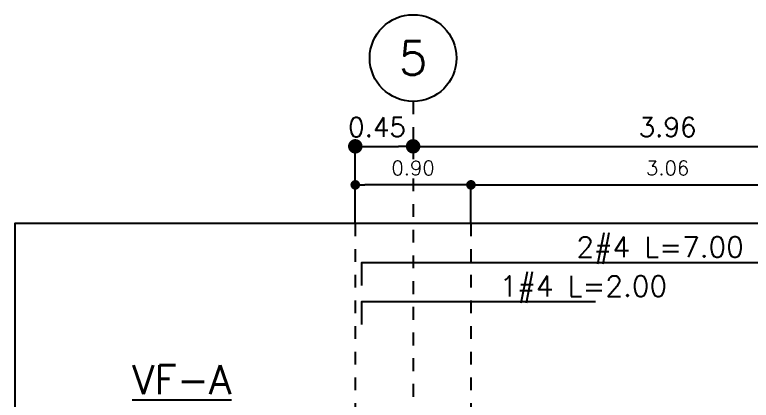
# Model space of a CAD drawing. Header units: millimetres. Extents: x 0 to 212, y -9 to 41.
# Drawn here: x 37.62 to 43.36, y 24.74 to 27.74 of the extents above; entities that cross this region are included whole.
import ezdxf
from ezdxf.enums import TextEntityAlignment as Align

# ---------------------------------------------------------------- set-up
doc = ezdxf.new("R2010")
doc.units = ezdxf.units.MM
doc.header["$LTSCALE"] = 0.01
doc.header["$PDMODE"] = 3
doc.linetypes.add('DASHDOT', pattern=[1, 0.5, -0.25, 0, -0.25])
doc.linetypes.add('DASHED2', pattern=[0.375, 0.25, -0.125])
for name, color, linetype in [('FC_BORDE VIGA', 4, 'Continuous'), ('FC_CIRCULO DE EJES', 3, 'Continuous'), ('FC_COTAS', 1, 'Continuous'), ('FC_COTAS EJES', 1, 'Continuous'), ('FC_EJES', 1, 'DASHDOT'), ('FC_PROYECCION', 6, 'DASHED2'), ('FC_R-175', 5, 'Continuous'), ('FC_R-80', 11, 'Continuous'), ('FC_REFUERZO', 5, 'Continuous')]:
    doc.layers.add(name, color=color, linetype=linetype)
doc.styles.add('FC_TEXT', font='romans.shx', dxfattribs={"height": 0.002})
doc.styles.add('FC_TEXT1', font='romans.shx')
doc.styles.get("Standard").update_dxf_attribs({"font": 'romans.shx'})
doc.dimstyles.new('FC_COTAS', dxfattribs={"dimtxt": 0.0015, "dimasz": 0.001, "dimexe": 0, "dimexo": 0, "dimgap": 0.001, "dimtad": 1, "dimtih": 1, "dimtoh": 1, "dimzin": 0, "dimdsep": 46, "dimtxsty": 'FC_TEXT1', "dimblk": 'DOT', "dimcen": 0.09, "dimclrd": 256, "dimclre": 256, "dimclrt": 256, "dimadec": 0, "dimazin": 0, "dimtfac": 1, "dimtix": 1, "dimtmove": 2, "dimatfit": 3, "dimfxl": 1.002, "dimtolj": 1, "dimtzin": 0, "dimlwd": -1, "dimarcsym": 0})
doc.dimstyles.new('FC_COTAS EJES', dxfattribs={"dimtxt": 0.002, "dimasz": 0.0015, "dimexe": 0, "dimexo": 0, "dimgap": 0.001, "dimtad": 1, "dimtih": 1, "dimtoh": 1, "dimzin": 0, "dimdsep": 46, "dimtxsty": 'FC_TEXT1', "dimblk": 'DOT', "dimcen": 0.09, "dimclrd": 256, "dimclre": 256, "dimclrt": 256, "dimadec": 0, "dimazin": 0, "dimtfac": 1, "dimtix": 1, "dimtmove": 2, "dimatfit": 3, "dimfxl": 1.002, "dimtolj": 1, "dimtzin": 0, "dimlwd": -1, "dimarcsym": 0})

# ---------------------------------------------------------------- blocks, each defined once
blk = doc.blocks.new('FC_B_Eje')
at = {"layer": 'FC_CIRCULO DE EJES', "ltscale": 1.5}
blk.add_circle((0, 0), 0.0045, dxfattribs=at)
at = {"ltscale": 1.5, "style": 'FC_TEXT1'}
blk.add_attdef('EJE', text='', height=0.0035, dxfattribs=at).set_placement((0, 0), align=Align.MIDDLE_CENTER)
blk = doc.blocks.new('_Dot')
at = {"color": 0, "linetype": 'ByBlock', "lineweight": -2}
blk.add_line((-0.5, 0), (-1, 0), dxfattribs=at)
at = {"color": 0, "linetype": 'ByBlock', "const_width": 0.5}
blk.add_lwpolyline([(-0.25, 0, 1), (0.25, 0, 1)], format="xyb", close=True, dxfattribs=at)
blk = doc.blocks.new('*D130')
at = {"layer": 'Defpoints', "color": 0, "ltscale": 0.6, "transparency": 16777216}
for p in [(44.234, 26.4171), (41.174, 26.1171), (44.234, 26.1171)]:
    blk.add_point(p, dxfattribs=at)
at = {"layer": 'FC_COTAS', "lineweight": -2, "ltscale": 0.6, "transparency": 16777216}
for p, q in [((41.174, 26.1171), (41.174, 26.4171)), ((44.234, 26.1171), (44.234, 26.4171))]:
    blk.add_line(p, q, dxfattribs=at)
at = {"layer": 'FC_COTAS', "ltscale": 0.6, "transparency": 16777216}
blk.add_line((41.249, 26.4171), (44.159, 26.4171), dxfattribs=at)
at = {"layer": 'FC_COTAS', "ltscale": 0.6, "transparency": 16777216, "xscale": 0.075, "yscale": 0.075, "zscale": 0.075, "rotation": 180}
blk.add_blockref('_Dot', (41.174, 26.4171), dxfattribs=at)
at = {"layer": 'FC_COTAS', "ltscale": 0.6, "transparency": 16777216, "xscale": 0.075, "yscale": 0.075, "zscale": 0.075}
blk.add_blockref('_Dot', (44.234, 26.4171), dxfattribs=at)
at = {"layer": 'FC_COTAS', "ltscale": 0.6, "transparency": 16777216, "insert": (42.704, 26.5483), "char_height": 0.1125, "attachment_point": 5, "style": 'FC_TEXT1'}
blk.add_mtext('\\A1;3.06', dxfattribs=at)
blk = doc.blocks.new('*D134')
at = {"layer": 'Defpoints', "color": 0, "ltscale": 0.6, "transparency": 16777216}
for p in [(40.724, 26.7171), (44.684, 26.7171), (44.684, 26.7171)]:
    blk.add_point(p, dxfattribs=at)
at = {"layer": 'FC_COTAS EJES', "ltscale": 0.6, "transparency": 16777216}
blk.add_line((40.8365, 26.7171), (44.5715, 26.7171), dxfattribs=at)
at = {"layer": 'FC_COTAS EJES', "ltscale": 0.6, "transparency": 16777216, "xscale": 0.1125, "yscale": 0.1125, "zscale": 0.1125, "rotation": 180}
blk.add_blockref('_Dot', (40.724, 26.7171), dxfattribs=at)
at = {"layer": 'FC_COTAS EJES', "ltscale": 0.6, "transparency": 16777216, "xscale": 0.1125, "yscale": 0.1125, "zscale": 0.1125}
blk.add_blockref('_Dot', (44.684, 26.7171), dxfattribs=at)
at = {"layer": 'FC_COTAS EJES', "ltscale": 0.6, "transparency": 16777216, "insert": (42.704, 26.8671), "char_height": 0.15, "attachment_point": 5, "style": 'FC_TEXT1'}
blk.add_mtext('\\A1;3.96', dxfattribs=at)
blk = doc.blocks.new('*D138')
at = {"layer": 'Defpoints', "color": 0, "ltscale": 0.6, "transparency": 16777216}
for p in [(40.724, 26.7171), (40.724, 26.7171), (40.274, 26.1171)]:
    blk.add_point(p, dxfattribs=at)
at = {"layer": 'FC_COTAS EJES', "lineweight": -2, "ltscale": 0.6, "transparency": 16777216}
blk.add_line((40.274, 26.1171), (40.274, 26.7171), dxfattribs=at)
at = {"layer": 'FC_COTAS EJES', "ltscale": 0.6, "transparency": 16777216}
blk.add_line((40.3865, 26.7171), (40.6115, 26.7171), dxfattribs=at)
at = {"layer": 'FC_COTAS EJES', "ltscale": 0.6, "transparency": 16777216, "xscale": 0.1125, "yscale": 0.1125, "zscale": 0.1125, "rotation": 180}
blk.add_blockref('_Dot', (40.274, 26.7171), dxfattribs=at)
at = {"layer": 'FC_COTAS EJES', "ltscale": 0.6, "transparency": 16777216, "xscale": 0.1125, "yscale": 0.1125, "zscale": 0.1125}
blk.add_blockref('_Dot', (40.724, 26.7171), dxfattribs=at)
at = {"layer": 'FC_COTAS EJES', "ltscale": 0.6, "transparency": 16777216, "insert": (40.4429, 26.8671), "char_height": 0.15, "attachment_point": 5, "style": 'FC_TEXT1'}
blk.add_mtext('\\A1;0.45', dxfattribs=at)
blk = doc.blocks.new('*D139')
at = {"layer": 'Defpoints', "color": 0, "ltscale": 0.6, "transparency": 16777216}
for p in [(40.274, 26.4171), (40.274, 26.1171), (41.174, 26.1171)]:
    blk.add_point(p, dxfattribs=at)
at = {"layer": 'FC_COTAS', "lineweight": -2, "ltscale": 0.6, "transparency": 16777216}
for p, q in [((40.274, 26.1171), (40.274, 26.4171)), ((41.174, 26.1171), (41.174, 26.4171))]:
    blk.add_line(p, q, dxfattribs=at)
at = {"layer": 'FC_COTAS', "ltscale": 0.6, "transparency": 16777216}
blk.add_line((41.099, 26.4171), (40.349, 26.4171), dxfattribs=at)
at = {"layer": 'FC_COTAS', "ltscale": 0.6, "transparency": 16777216, "xscale": 0.075, "yscale": 0.075, "zscale": 0.075, "rotation": 180}
blk.add_blockref('_Dot', (40.274, 26.4171), dxfattribs=at)
at = {"layer": 'FC_COTAS', "ltscale": 0.6, "transparency": 16777216, "xscale": 0.075, "yscale": 0.075, "zscale": 0.075}
blk.add_blockref('_Dot', (41.174, 26.4171), dxfattribs=at)
at = {"layer": 'FC_COTAS', "ltscale": 0.6, "transparency": 16777216, "insert": (40.724, 26.5483), "char_height": 0.1125, "attachment_point": 5, "style": 'FC_TEXT1', "bg_fill": 3, "box_fill_scale": 1.1, "bg_fill_color": 256, "bg_fill_true_color": 13158600, "bg_fill_transparency": 0}
blk.add_mtext('\\A1;0.90', dxfattribs=at)

msp = doc.modelspace()

# ---------------------------------------------------------------- linework, layer by layer
at = {"layer": 'FC_BORDE VIGA'}
msp.add_lwpolyline([(37.624, 22.5211), (57.704, 22.5211), (57.704, 26.1171), (37.624, 26.1171)], close=True, dxfattribs=at)
at = {"layer": 'FC_EJES', "ltscale": 0.6}
msp.add_lwpolyline([(40.724, 27.0671), (40.724, 22.5211)], dxfattribs=at)
at = {"layer": 'FC_PROYECCION', "ltscale": 0.6}
for points in [[(40.274, 26.1171), (40.274, 22.5211)], [(41.174, 26.1171), (41.174, 22.5211)]]:
    msp.add_lwpolyline(points, dxfattribs=at)
at = {"layer": 'FC_REFUERZO'}
for points in [[(40.324, 25.6331), (40.324, 25.8131), (46.294, 25.8131), (46.294, 25.7631), (47.144, 25.7631)], [(40.324, 25.3291), (40.324, 25.5091), (42.144, 25.5091)]]:
    msp.add_lwpolyline(points, dxfattribs=at)

# ---------------------------------------------------------------- block references
at = {"layer": 'FC_R-175'}
ref = msp.add_blockref('FC_B_Eje', (40.724, 27.4046), dxfattribs=dict(at, xscale=75, yscale=75, zscale=75))
ref.add_attrib('EJE', '5', dxfattribs={"layer": '0', "color": 0, "ltscale": 1.5, "height": 0.2625, "style": 'FC_TEXT1'}).set_placement((40.724, 27.4046), align=Align.MIDDLE_CENTER)

# ---------------------------------------------------------------- texts
at = {"layer": 'FC_R-175', "insert": (38.924, 24.9004), "char_height": 0.225, "width": 1.05225, "attachment_point": 5, "style": 'FC_TEXT'}
msp.add_mtext('{\\LVF-A}', dxfattribs=at)
at = {"layer": 'FC_R-80'}
for s, p in [('2#4 L=7.00', (42.6456, 25.853)), ('1#4 L=2.00', (42.0491, 25.549))]:
    msp.add_text(s, height=0.16, dxfattribs=at).set_placement(p, align=Align.CENTER)

# ---------------------------------------------------------------- dimensions: what is measured, and where the dimension line sits
at = {"layer": 'FC_COTAS', "ltscale": 0.6}
dim = msp.add_linear_dim(base=(44.234, 26.4171), p1=(41.174, 26.1171), p2=(44.234, 26.1171), dimstyle='FC_COTAS', override={"dimscale": 0, "dimtix": 1, "dimtofl": 1, "dimtmove": 2, "dimatfit": 3}, dxfattribs=at)
dim.commit()
dim.dimension.update_dxf_attribs({"geometry": '*D130', "text_midpoint": (42.704, 26.5483)})
at = {"layer": 'FC_COTAS EJES', "ltscale": 0.6}
dim = msp.add_linear_dim(base=(40.724, 26.7171), p1=(40.274, 26.1171), p2=(40.724, 26.7171), dimstyle='FC_COTAS EJES', override={"dimscale": 0, "dimtix": 1, "dimtofl": 1, "dimtmove": 2, "dimatfit": 3}, dxfattribs=at)
dim.commit()
dim.dimension.update_dxf_attribs({"geometry": '*D138', "text_midpoint": (40.4429, 26.8671), "dimtype": 128})
dim = msp.add_linear_dim(base=(44.684, 26.7171), p1=(40.724, 26.7171), p2=(44.684, 26.7171), dimstyle='FC_COTAS EJES', override={"dimscale": 0, "dimtix": 1, "dimtofl": 1, "dimtmove": 2, "dimatfit": 3}, dxfattribs=at)
dim.commit()
dim.dimension.update_dxf_attribs({"geometry": '*D134', "text_midpoint": (42.704, 26.8671)})

# ---------------------------------------------------------------- next in the draw order: dimensions: what is measured, and where the dimension line sits
at = {"layer": 'FC_COTAS', "ltscale": 0.6}
dim = msp.add_linear_dim(base=(40.274, 26.4171), p1=(41.174, 26.1171), p2=(40.274, 26.1171), dimstyle='FC_COTAS', override={"dimscale": 0, "dimtix": 1, "dimtofl": 1, "dimtmove": 2, "dimatfit": 3, "dimtfill": 1}, dxfattribs=at)
dim.commit()
dim.dimension.update_dxf_attribs({"geometry": '*D139', "text_midpoint": (40.724, 26.5483)})

doc.saveas('drawing.dxf')
